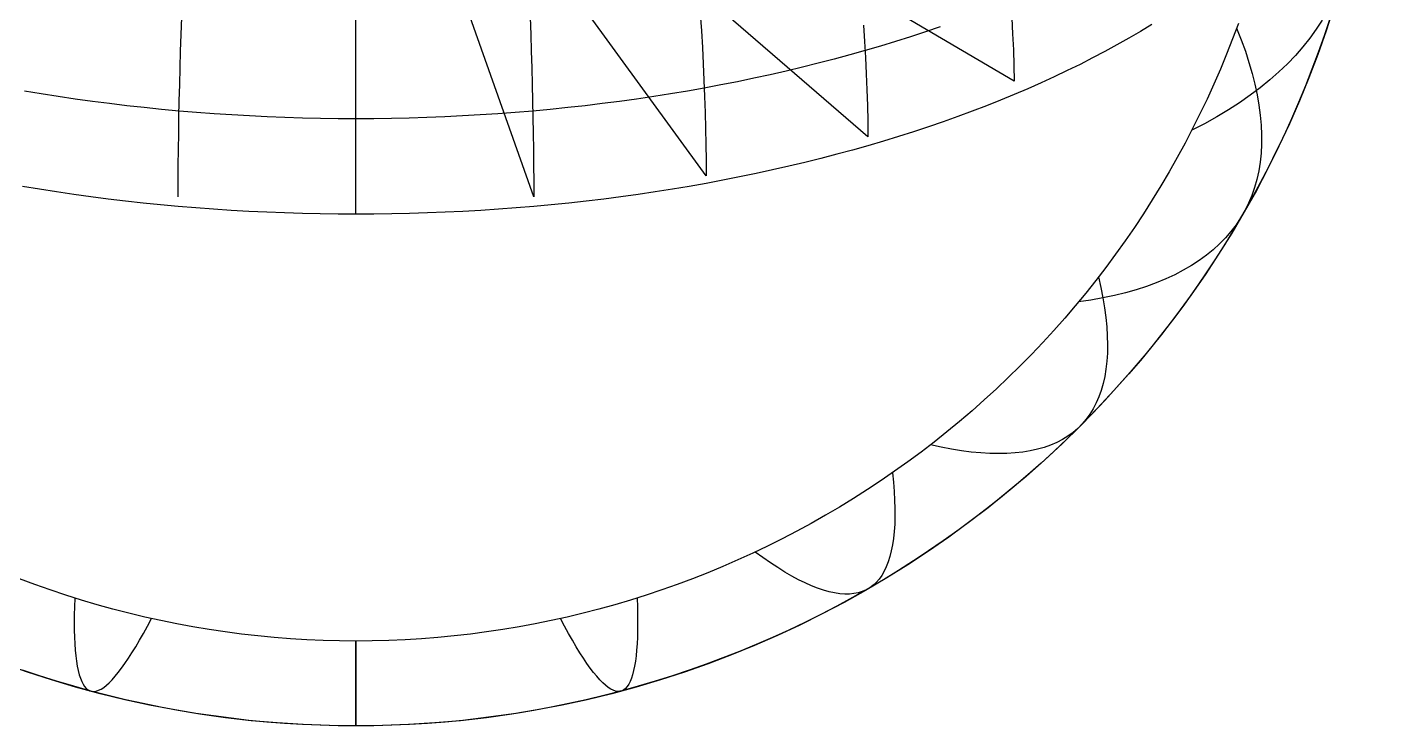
# Model space of a CAD drawing. Header units: millimetres. Extents: x -85 to 85, y -85 to 85.
# Drawn here: x -27.3 to 85, y -85 to -27 of the extents above; entities that cross this region are included whole.
import ezdxf

# ---------------------------------------------------------------- set-up
doc = ezdxf.new("R2010")
doc.units = ezdxf.units.MM
for name, color, linetype in [('CUT_OUTER', 1, 'Continuous'), ('ENGRAVE', 7, 'Continuous'), ('ENGRAVE_FINE', 8, 'Continuous')]:
    doc.layers.add(name, color=color, linetype=linetype)

msp = doc.modelspace()

# ---------------------------------------------------------------- linework, layer by layer
at = {"layer": 'CUT_OUTER'}
msp.add_circle((0, 0), 85, dxfattribs=at)
at = {"layer": 'ENGRAVE'}
for points in [[(80.8398, -26.2664), (80.3691, -27.6733), (79.8739, -29.0717), (79.3543, -30.4613), (78.8106, -31.8416), (78.2429, -33.2121), (77.6514, -34.5726), (77.0362, -35.9226), (76.3975, -37.2615), (75.7356, -38.5892), (75.0505, -39.9051), (74.3427, -41.2088), (73.6122, -42.5), (72.8592, -43.7782), (72.0841, -45.0431), (71.287, -46.2943), (70.4682, -47.5314), (69.6279, -48.754), (68.7664, -49.9617), (67.884, -51.1543), (66.9809, -52.3312), (66.0574, -53.4922), (65.1138, -54.6369), (64.1503, -55.765), (63.1673, -56.8761), (62.1651, -57.9699), (61.1439, -59.046), (60.1041, -60.1041), (59.046, -61.1439), (57.9699, -62.1651), (56.8761, -63.1673), (55.765, -64.1503), (54.6369, -65.1138), (53.4922, -66.0574), (52.3312, -66.9809), (51.1543, -67.884), (49.9617, -68.7664), (48.754, -69.6279), (47.5314, -70.4682), (46.2943, -71.287), (45.0431, -72.0841), (43.7782, -72.8592), (42.5, -73.6122), (41.2088, -74.3427), (39.9051, -75.0505), (38.5892, -75.7356), (37.2615, -76.3975), (35.9226, -77.0362), (34.5726, -77.6514), (33.2121, -78.2429), (31.8416, -78.8106), (30.4613, -79.3543), (29.0717, -79.8739), (27.6733, -80.3691), (26.2664, -80.8398), (24.8516, -81.2859), (23.4292, -81.7072), (21.9996, -82.1037), (20.5634, -82.4751), (19.1208, -82.8215), (17.6725, -83.1425), (16.2188, -83.4383), (14.7601, -83.7087), (13.2969, -83.9535), (11.8297, -84.1728), (10.3589, -84.3664), (8.8849, -84.5344), (7.4082, -84.6765), (5.9293, -84.7929), (4.4486, -84.8835), (2.9665, -84.9482), (1.4835, -84.9871), (0, -85), (-1.4835, -84.9871), (-2.9665, -84.9482), (-4.4486, -84.8835), (-5.9293, -84.7929), (-7.4082, -84.6765), (-8.8849, -84.5344), (-10.3589, -84.3664), (-11.8297, -84.1728), (-13.2969, -83.9535), (-14.7601, -83.7087), (-16.2188, -83.4383), (-17.6725, -83.1425), (-19.1208, -82.8215), (-20.5634, -82.4751), (-21.9996, -82.1037), (-23.4292, -81.7072), (-24.8516, -81.2859), (-26.2664, -80.8398), (-27.6733, -80.3691)], [(66.0574, -26.7461), (65.1138, -27.3185), (64.1503, -27.8825), (63.1673, -28.4381), (62.1651, -28.9849), (61.1439, -29.523), (60.1041, -30.052), (59.046, -30.5719), (57.9699, -31.0825), (56.8761, -31.5837), (55.765, -32.0752), (54.6369, -32.5569), (53.4922, -33.0287), (52.3312, -33.4905), (51.1543, -33.942), (49.9617, -34.3832), (48.754, -34.814), (47.5314, -35.2341), (46.2943, -35.6435), (45.0431, -36.042), (43.7782, -36.4296), (42.5, -36.8061), (41.2088, -37.1713), (39.9051, -37.5253), (38.5892, -37.8678), (37.2615, -38.1987), (35.9226, -38.5181), (34.5726, -38.8257), (33.2121, -39.1215), (31.8416, -39.4053), (30.4613, -39.6772), (29.0717, -39.9369), (27.6733, -40.1845), (26.2664, -40.4199), (24.8516, -40.643), (23.4292, -40.8536), (21.9996, -41.0518), (20.5634, -41.2376), (19.1208, -41.4107), (17.6725, -41.5713), (16.2188, -41.7192), (14.7601, -41.8543), (13.2969, -41.9768), (11.8297, -42.0864), (10.3589, -42.1832), (8.8849, -42.2672), (7.4082, -42.3383), (5.9293, -42.3965), (4.4486, -42.4418), (2.9665, -42.4741), (1.4835, -42.4935), (0, -42.5), (-1.4835, -42.4935), (-2.9665, -42.4741), (-4.4486, -42.4418), (-5.9293, -42.3965), (-7.4082, -42.3383), (-8.8849, -42.2672), (-10.3589, -42.1832), (-11.8297, -42.0864), (-13.2969, -41.9768), (-14.7601, -41.8543), (-16.2188, -41.7192), (-17.6725, -41.5713), (-19.1208, -41.4107), (-20.5634, -41.2376), (-21.9996, -41.0518), (-23.4292, -40.8536), (-24.8516, -40.643), (-26.2664, -40.4199), (-27.6733, -40.1845)]]:
    msp.add_lwpolyline(points, dxfattribs=at)
at = {"layer": 'ENGRAVE_FINE'}
for points in [[(14.4575, -26.1673), (14.5072, -27.5688), (14.5525, -28.9619), (14.5933, -30.3462), (14.6297, -31.7213), (14.6616, -33.0867), (14.6891, -34.4421), (14.7121, -35.7869), (14.7306, -37.1208), (14.7446, -38.4435), (14.7542, -39.7544), (14.7592, -41.0532), (-14.7598, 42.3395)], [(28.5866, -25.8795), (28.6746, -27.2656), (28.7538, -28.6435), (28.8242, -30.0126), (28.8859, -31.3725), (28.9388, -32.7229), (28.9828, -34.0633), (29.0181, -35.3934), (29.0445, -36.7127), (29.062, -38.0207), (29.0707, -39.3173), (-29.0705, 40.6018)], [(42.1301, -26.7946), (42.2213, -28.1486), (42.2997, -29.494), (42.3652, -30.8305), (42.4178, -32.1575), (42.4574, -33.4748), (42.4841, -34.7819), (42.4979, -36.0783), (-42.4988, 37.3638)], [(54.4406, -26.2051), (54.5131, -27.5293), (54.569, -28.8452), (54.6082, -30.1522), (54.6308, -31.4501), (-54.6368, 32.7384)], [(73.2491, -26.6605), (72.7727, -27.9348), (72.2741, -29.2006), (71.7535, -30.4575), (71.211, -31.7052), (70.6468, -32.9431), (70.0611, -34.1711), (69.4541, -35.3886), (68.8259, -36.5954), (68.1767, -37.791), (67.5068, -38.9751), (66.8163, -40.1473), (66.1054, -41.3073), (65.3745, -42.4547), (64.6236, -43.5891), (63.853, -44.7103), (63.063, -45.8179), (62.2537, -46.9115), (61.4255, -47.9909), (60.5786, -49.0556), (59.7132, -50.1054), (58.8297, -51.1399), (57.9282, -52.1588), (57.0091, -53.1618), (56.0726, -54.1487), (55.119, -55.119), (54.1487, -56.0726), (53.1618, -57.0091), (52.1588, -57.9282), (51.1399, -58.8297), (50.1054, -59.7132), (49.0556, -60.5786), (47.9909, -61.4255), (46.9115, -62.2537), (45.8179, -63.063), (44.7103, -63.853), (43.5891, -64.6236), (42.4547, -65.3745), (41.3073, -66.1054), (40.1473, -66.8163), (38.9751, -67.5068), (37.791, -68.1767), (36.5954, -68.8259), (35.3886, -69.4541), (34.1711, -70.0611), (32.9431, -70.6468), (31.7052, -71.211), (30.4575, -71.7535), (29.2006, -72.2741), (27.9348, -72.7727), (26.6605, -73.2491), (25.3781, -73.7033), (24.0879, -74.135), (22.7904, -74.5441), (21.486, -74.9305), (20.175, -75.294), (18.8578, -75.6347), (17.535, -75.9523), (16.2067, -76.2467), (14.8736, -76.5179), (13.5359, -76.7659), (12.1941, -76.9904), (10.8486, -77.1915), (9.4997, -77.3691), (8.148, -77.5231), (6.7938, -77.6535), (5.4375, -77.7602), (4.0796, -77.8433), (2.7204, -77.9026), (1.3604, -77.9382), (0, -77.9501), (-1.3604, -77.9382), (-2.7204, -77.9026), (-4.0796, -77.8433), (-5.4375, -77.7602), (-6.7938, -77.6535), (-8.148, -77.5231), (-9.4997, -77.3691), (-10.8486, -77.1915), (-12.1941, -76.9904), (-13.5359, -76.7659), (-14.8736, -76.5179), (-16.2067, -76.2467), (-17.535, -75.9523), (-18.8578, -75.6347), (-20.175, -75.294), (-21.486, -74.9305), (-22.7904, -74.5441), (-24.0879, -74.135), (-25.3781, -73.7033), (-26.6605, -73.2491), (-27.9348, -72.7727)], [(73.2491, -26.6605), (72.7727, -27.9348), (72.2741, -29.2006), (71.7535, -30.4575), (71.211, -31.7052), (70.6468, -32.9431), (70.0611, -34.1711), (69.4541, -35.3886), (68.8259, -36.5954), (68.1767, -37.791), (67.5068, -38.9751), (66.8163, -40.1473), (66.1054, -41.3073), (65.3745, -42.4547), (64.6236, -43.5891), (63.853, -44.7103), (63.063, -45.8179), (62.2537, -46.9115), (61.4255, -47.9909), (60.5786, -49.0556), (59.7132, -50.1054), (58.8297, -51.1399), (57.9282, -52.1588), (57.0091, -53.1618), (56.0726, -54.1487), (55.119, -55.119), (54.1487, -56.0726), (53.1618, -57.0091), (52.1588, -57.9282), (51.1399, -58.8297), (50.1054, -59.7132), (49.0556, -60.5786), (47.9909, -61.4255), (46.9115, -62.2537), (45.8179, -63.063), (44.7103, -63.853), (43.5891, -64.6236), (42.4547, -65.3745), (41.3073, -66.1054), (40.1473, -66.8163), (38.9751, -67.5068), (37.791, -68.1767), (36.5954, -68.8259), (35.3886, -69.4541), (34.1711, -70.0611), (32.9431, -70.6468), (31.7052, -71.211), (30.4575, -71.7535), (29.2006, -72.2741), (27.9348, -72.7727), (26.6605, -73.2491), (25.3781, -73.7033), (24.0879, -74.135), (22.7904, -74.5441), (21.486, -74.9305), (20.175, -75.294), (18.8578, -75.6347), (17.535, -75.9523), (16.2067, -76.2467), (14.8736, -76.5179), (13.5359, -76.7659), (12.1941, -76.9904), (10.8486, -77.1915), (9.4997, -77.3691), (8.148, -77.5231), (6.7938, -77.6535), (5.4375, -77.7602), (4.0796, -77.8433), (2.7204, -77.9026), (1.3604, -77.9382), (0, -77.9501), (-1.3604, -77.9382), (-2.7204, -77.9026), (-4.0796, -77.8433), (-5.4375, -77.7602), (-6.7938, -77.6535), (-8.148, -77.5231), (-9.4997, -77.3691), (-10.8486, -77.1915), (-12.1941, -76.9904), (-13.5359, -76.7659), (-14.8736, -76.5179), (-16.2067, -76.2467), (-17.535, -75.9523), (-18.8578, -75.6347), (-20.175, -75.294), (-21.486, -74.9305), (-22.7904, -74.5441), (-24.0879, -74.135), (-25.3781, -73.7033), (-26.6605, -73.2491), (-27.9348, -72.7727)], [(48.4869, -26.9287), (47.271, -27.3465), (46.0407, -27.7537), (44.7964, -28.15), (43.5384, -28.5355), (42.2672, -28.9099), (40.9831, -29.2731), (39.6865, -29.6251), (38.3778, -29.9658), (37.0574, -30.2949), (35.7258, -30.6125), (34.3832, -30.9184), (33.0302, -31.2126), (31.6671, -31.4949), (30.2944, -31.7652), (28.9125, -32.0236), (27.5217, -32.2698), (26.1226, -32.5039), (24.7155, -32.7257), (23.3008, -32.9353), (21.8791, -33.1324), (20.4507, -33.3171), (19.0161, -33.4893), (17.5757, -33.649), (16.1299, -33.796), (14.6792, -33.9305), (13.2241, -34.0522), (11.7649, -34.1613), (10.3021, -34.2576), (8.8362, -34.3411), (7.3677, -34.4118), (5.8968, -34.4697), (4.4242, -34.5147), (2.9502, -34.5469), (1.4753, -34.5662), (0, -34.5726), (-1.4753, -34.5662), (-2.9502, -34.5469), (-4.4242, -34.5147), (-5.8968, -34.4697), (-7.3677, -34.4118), (-8.8362, -34.3411), (-10.3021, -34.2576), (-11.7649, -34.1613), (-13.2241, -34.0522), (-14.6792, -33.9305), (-16.1299, -33.796), (-17.5757, -33.649), (-19.0161, -33.4893), (-20.4507, -33.3171), (-21.8791, -33.1324), (-23.3008, -32.9353), (-24.7155, -32.7257), (-26.1226, -32.5039), (-27.5217, -32.2698)], [(-14.7592, -41.0532), (-14.7542, -39.7544), (-14.7446, -38.4435), (-14.7306, -37.1208), (-14.7121, -35.7869), (-14.6891, -34.4421), (-14.6616, -33.0867), (-14.6297, -31.7213), (-14.5933, -30.3462), (-14.5525, -28.9619), (-14.5072, -27.5688), (-14.4575, -26.1673)], [(0, -42.5), (0, -41.2088), (0, -39.9051), (0, -38.5892), (0, -37.2615), (0, -35.9226), (0, -34.5726), (0, -33.2121), (0, -31.8416), (0, -30.4613), (0, -29.0717), (0, -27.6733), (0, -26.2664)], [(80.2053, -26.379), (79.716, -27.1321), (79.1827, -27.871), (78.6054, -28.5956), (77.9842, -29.3054), (77.3193, -30.0003), (76.6108, -30.6798), (75.8587, -31.3436), (75.0632, -31.9916), (74.2244, -32.6233), (73.3423, -33.2386), (72.417, -33.837), (71.4486, -34.4184), (70.437, -34.9825), (69.3824, -35.529)], [(73.1051, -27.053), (73.4854, -28.0187), (73.8272, -28.9668), (74.1305, -29.8971), (74.3953, -30.8095), (74.6218, -31.7038), (74.8098, -32.5798), (74.9594, -33.4372), (75.0708, -34.2759), (75.1438, -35.0957), (75.1785, -35.8962), (75.175, -36.6774), (75.1334, -37.4388), (75.0536, -38.1804), (74.9359, -38.9019), (74.7801, -39.603), (74.5865, -40.2835), (74.3552, -40.9432), (74.0861, -41.5819), (73.7795, -42.1993), (73.4355, -42.7953), (73.0541, -43.3695), (72.6355, -43.9219), (72.1798, -44.4521), (71.6873, -44.96), (71.1579, -45.4454), (70.592, -45.9081), (69.9897, -46.348), (69.351, -46.7648), (68.6763, -47.1584), (67.9656, -47.5286), (67.2192, -47.8752), (66.4372, -48.1982), (65.6198, -48.4973), (64.7672, -48.7724), (63.8795, -49.0235), (62.9569, -49.2503), (61.9996, -49.4528), (61.0076, -49.6308), (59.9811, -49.7843)], [(61.6506, -47.7014), (61.8439, -48.5847), (62.0079, -49.4423), (62.1424, -50.2741), (62.2475, -51.0798), (62.323, -51.8593), (62.3689, -52.6124), (62.3853, -53.339), (62.3721, -54.0387), (62.3293, -54.7115), (62.2569, -55.3572), (62.155, -55.9756), (62.0236, -56.5664), (61.8628, -57.1296), (61.6725, -57.6649), (61.453, -58.1722), (61.2041, -58.6513), (60.9261, -59.102), (60.619, -59.5243), (60.2829, -59.918), (59.918, -60.2829), (59.5243, -60.619), (59.102, -60.9261), (58.6513, -61.2041), (58.1722, -61.453), (57.6649, -61.6725), (57.1296, -61.8628), (56.5664, -62.0236), (55.9756, -62.155), (55.3572, -62.2569), (54.7115, -62.3293), (54.0387, -62.3721), (53.339, -62.3853), (52.6124, -62.3689), (51.8593, -62.323), (51.0798, -62.2475), (50.2741, -62.1424), (49.4423, -62.0079), (48.5847, -61.8439), (47.7014, -61.6506)], [(44.5389, -63.9727), (44.6184, -64.7638), (44.6781, -65.524), (44.7181, -66.253), (44.7383, -66.9506), (44.7386, -67.6166), (44.7189, -68.2508), (44.6792, -68.853), (44.6196, -69.423), (44.5399, -69.9606), (44.4403, -70.4656), (44.3206, -70.938), (44.1809, -71.3774), (44.0212, -71.7839), (43.8417, -72.1571), (43.6422, -72.4971), (43.4229, -72.8036), (43.1838, -73.0767), (42.925, -73.3161), (42.6465, -73.5219), (42.3486, -73.694), (42.0312, -73.8322), (41.6944, -73.9366), (41.3384, -74.0071), (40.9632, -74.0438), (40.5691, -74.0465), (40.156, -74.0154), (39.7242, -73.9505), (39.2738, -73.8517), (38.8049, -73.7192), (38.3177, -73.553), (37.8123, -73.3532), (37.2888, -73.1199), (36.7475, -72.8531), (36.1884, -72.553), (35.6118, -72.2198), (35.0177, -71.8535), (34.4064, -71.4544), (33.7779, -71.0225), (33.1325, -70.5582)], [(-23.3403, -74.3737), (-23.364, -75.0951), (-23.3778, -75.7826), (-23.3818, -76.436), (-23.3758, -77.0549), (-23.3599, -77.6393), (-23.3339, -78.1887), (-23.2979, -78.7031), (-23.2518, -79.1821), (-23.1957, -79.6257), (-23.1294, -80.0336), (-23.0531, -80.4056), (-22.9667, -80.7417), (-22.8703, -81.0416), (-22.7638, -81.3053), (-22.6473, -81.5326), (-22.5207, -81.7235), (-22.3842, -81.8779), (-22.2378, -81.9957), (-22.0815, -82.0769), (-21.9153, -82.1214), (-21.7393, -82.1292), (-21.5536, -82.1004), (-21.3582, -82.035), (-21.1532, -81.9329), (-20.9386, -81.7943), (-20.7146, -81.6192), (-20.4811, -81.4077), (-20.2382, -81.1599), (-19.9861, -80.8758), (-19.7248, -80.5557), (-19.4544, -80.1996), (-19.175, -79.8078), (-18.8866, -79.3804), (-18.5894, -78.9175), (-18.2834, -78.4194), (-17.9688, -77.8864), (-17.6455, -77.3186), (-17.3137, -76.7163), (-16.9735, -76.0797)], [(23.3403, -74.3737), (23.364, -75.0951), (23.3778, -75.7826), (23.3818, -76.436), (23.3758, -77.0549), (23.3599, -77.6393), (23.3339, -78.1887), (23.2979, -78.7031), (23.2518, -79.1821), (23.1957, -79.6257), (23.1294, -80.0336), (23.0531, -80.4056), (22.9667, -80.7417), (22.8703, -81.0416), (22.7638, -81.3053), (22.6473, -81.5326), (22.5207, -81.7235), (22.3842, -81.8779), (22.2378, -81.9957), (22.0815, -82.0769), (21.9153, -82.1214), (21.7393, -82.1292), (21.5536, -82.1004), (21.3582, -82.035), (21.1532, -81.9329), (20.9386, -81.7943), (20.7146, -81.6192), (20.4811, -81.4077), (20.2382, -81.1599), (19.9861, -80.8758), (19.7248, -80.5557), (19.4544, -80.1996), (19.175, -79.8078), (18.8866, -79.3804), (18.5894, -78.9175), (18.2834, -78.4194), (17.9688, -77.8864), (17.6455, -77.3186), (17.3137, -76.7163), (16.9735, -76.0797)], [(0, -77.9501), (0, -78.6457), (0, -79.3065), (0, -79.9323), (0, -80.5226), (0, -81.0774), (0, -81.5962), (0, -82.079), (0, -82.5255), (0, -82.9355), (0, -83.3087), (0, -83.6452), (0, -83.9446), (0, -84.2068), (0, -84.4319), (0, -84.6195), (0, -84.7698), (0, -84.8825), (0, -84.9577), (0, -84.9953), (0, -84.9953), (0, -84.9577), (0, -84.8825), (0, -84.7698), (0, -84.6195), (0, -84.4319), (0, -84.2068), (0, -83.9446), (0, -83.6452), (0, -83.3087), (0, -82.9355), (0, -82.5255), (0, -82.079), (0, -81.5962), (0, -81.0774), (0, -80.5226), (0, -79.9323), (0, -79.3065), (0, -78.6457), (0, -77.9501)]]:
    msp.add_lwpolyline(points, dxfattribs=at)

doc.saveas('drawing.dxf')
